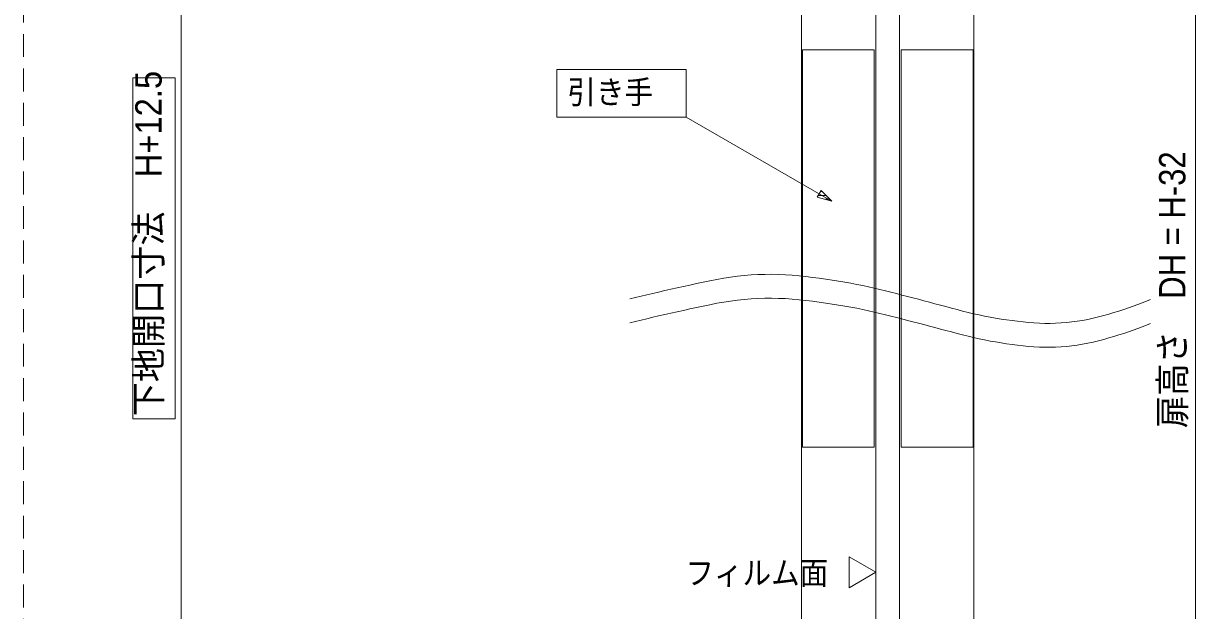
# Model space of a CAD drawing. Units: millimetres, scale not verified. Extents: x -4547 to 4547, y -2284 to 2284.
# Drawn here: x -2851 to -1625, y -1069 to -455 of the extents above; entities that cross this region are included whole.
import ezdxf
from ezdxf.enums import TextEntityAlignment as Align

# ---------------------------------------------------------------- set-up
doc = ezdxf.new("R2010")
doc.units = ezdxf.units.MM
doc.header["$LTSCALE"] = 20
doc.linetypes.add('CHAIN2', pattern=[12, 9, -1, 1, -1])
doc.linetypes.add('DASHED1', pattern=[1.8, 1.2, -0.6])
for name, color, linetype, lineweight in [('0-0_3一般', 7, 'Continuous', 9), ('0-1_2寸法-3', 7, 'Continuous', 9), ('0-2_2寸法-1', 7, 'Continuous', 9)]:
    doc.layers.add(name, color=color, linetype=linetype, lineweight=lineweight)
doc.styles.add('ＭＳ ゴシック', font='')
doc.styles.add('ＭＳ Ｐゴシック', font='')
doc.styles.get('ＭＳ ゴシック').set_extended_font_data('MS Gothic')
doc.styles.get('ＭＳ Ｐゴシック').set_extended_font_data('MS PGothic')

# ---------------------------------------------------------------- blocks, each defined once
blk = doc.blocks.new('グループ-64')
at = {"layer": '0-0_3一般'}
for p, q in [((-13909.6, -9653.8), (-13909.6, -17964.6)), ((-12409.6, -9653.8), (-13909.6, -9653.8)), ((-12409.6, -17964.6), (-12409.6, -9653.8)), ((-11839.6, -9653.8), (-11839.6, -17964.6)), ((-10339.6, -9653.8), (-11839.6, -9653.8)), ((-10339.6, -17964.6), (-10339.6, -9653.8)), ((-13909.6, -17964.6), (-12409.6, -17964.6)), ((-11839.6, -17964.6), (-10339.6, -17964.6))]:
    blk.add_line(p, q, dxfattribs=at)
blk = doc.blocks.new('グループ-69')
at = {"layer": '0-0_3一般'}
for points in [[(-13924.6, -31220), (-10324.6, -31220), (-10324.6, 2260), (-13924.6, 2260)], [(-11874.6, -2140), (-12374.6, -2140), (-12374.6, -27280), (-11874.6, -27280)]]:
    blk.add_lwpolyline(points, close=True, dxfattribs=at)
at = {"layer": '0-0_3一般', "linetype": 'CHAIN2'}
for points in [[(-17516.3, -14862.5), (-17400.4, -14834.1), (-17282.4, -14805.5), (-17162.2, -14776.8), (-17039.8, -14748), (-16915.3, -14719.1), (-16788.6, -14690.1), (-16659.7, -14660.9), (-16528.7, -14631.7), (-16395.5, -14602.3), (-16260.1, -14572.8), (-16122.6, -14543.1), (-15982.9, -14513.4), (-15841, -14483.5), (-15697.7, -14454.7), (-15554.3, -14429.2), (-15410.9, -14407.2), (-15267.6, -14388.7), (-15124.3, -14373.7), (-14981.1, -14362.2), (-14837.9, -14354.2), (-14694.7, -14349.6), (-14551.5, -14348.6), (-14408.3, -14351), (-14265.2, -14356.9), (-14122.2, -14366.3), (-13979.1, -14379.2), (-13836.4, -14395.1), (-13695.7, -14412.3), (-13557.1, -14430.4), (-13420.7, -14449.5), (-13286.3, -14469.6), (-13154.1, -14490.7), (-13024.1, -14512.7), (-12896.1, -14535.7), (-12770.3, -14559.7), (-12646.6, -14584.7), (-12525.1, -14610.6), (-12405.7, -14637.5), (-12288.4, -14665.4)], [(-12288.4, -14665.4), (-12173.1, -14694.2), (-12058.2, -14723.4), (-11943.2, -14752.7), (-11828.2, -14782.2), (-11713, -14811.9), (-11597.9, -14841.7), (-11482.6, -14871.7), (-11367.3, -14901.8), (-11252, -14932.1), (-11136.5, -14962.6), (-11021.1, -14993.3), (-10905.5, -15024.1), (-10789.9, -15055.1), (-10674.2, -15086.2), (-10558.6, -15116.4), (-10443, -15145.1), (-10327.6, -15172.1), (-10212.3, -15197.6), (-10097.1, -15221.5), (-9982, -15243.9), (-9867.1, -15264.7), (-9752.2, -15283.9), (-9637.4, -15301.6), (-9522.8, -15317.7), (-9408.2, -15332.2), (-9293.8, -15345.2), (-9179.5, -15356.6), (-9065.4, -15365.8), (-8951.5, -15371.9), (-8837.9, -15375), (-8724.5, -15375.1), (-8611.4, -15372.1), (-8498.6, -15366.1), (-8386.1, -15357), (-8273.8, -15345), (-8161.7, -15329.8), (-8050, -15311.7), (-7938.5, -15290.5), (-7827.2, -15266.2)], [(-17516.3, -15362.5), (-17400.4, -15334.1), (-17282.4, -15305.5), (-17162.2, -15276.8), (-17039.8, -15248), (-16915.3, -15219.1), (-16788.6, -15190.1), (-16659.7, -15160.9), (-16528.7, -15131.7), (-16395.5, -15102.3), (-16260.1, -15072.8), (-16122.6, -15043.1), (-15982.9, -15013.4), (-15841, -14983.5), (-15697.7, -14954.7), (-15554.3, -14929.2), (-15410.9, -14907.2), (-15267.6, -14888.7), (-15124.3, -14873.7), (-14981.1, -14862.2), (-14837.9, -14854.2), (-14694.7, -14849.6), (-14551.5, -14848.6), (-14408.3, -14851), (-14265.2, -14856.9), (-14122.2, -14866.3), (-13979.1, -14879.2), (-13836.4, -14895.1), (-13695.7, -14912.3), (-13557.1, -14930.4), (-13420.7, -14949.5), (-13286.3, -14969.6), (-13154.1, -14990.7), (-13024.1, -15012.7), (-12896.1, -15035.7), (-12770.3, -15059.7), (-12646.6, -15084.7), (-12525.1, -15110.6), (-12405.7, -15137.5), (-12288.4, -15165.4)], [(-7827.2, -15266.2), (-7716.3, -15238.9), (-7606.1, -15209.3), (-7498, -15178.9), (-7392.2, -15147.8), (-7288.5, -15116.2), (-7187.1, -15083.9), (-7087.8, -15050.9), (-6990.8, -15017.4), (-6895.9, -14983.2), (-6803.3, -14948.4), (-6712.8, -14912.9), (-6624.6, -14876.8), (-6624.6, -14876.8)], [(-12288.4, -15165.4), (-12173.1, -15194.2), (-12058.2, -15223.4), (-11943.2, -15252.7), (-11828.2, -15282.2), (-11713, -15311.9), (-11597.9, -15341.7), (-11482.6, -15371.7), (-11367.3, -15401.8), (-11252, -15432.1), (-11136.5, -15462.6), (-11021.1, -15493.3), (-10905.5, -15524.1), (-10789.9, -15555.1), (-10674.2, -15586.2), (-10558.6, -15616.4), (-10443, -15645.1), (-10327.6, -15672.1), (-10212.3, -15697.6), (-10097.1, -15721.5), (-9982, -15743.9), (-9867.1, -15764.7), (-9752.2, -15783.9), (-9637.4, -15801.6), (-9522.8, -15817.7), (-9408.2, -15832.2), (-9293.8, -15845.2), (-9179.5, -15856.6), (-9065.4, -15865.8), (-8951.5, -15871.9), (-8837.9, -15875), (-8724.5, -15875.1), (-8611.4, -15872.1), (-8498.6, -15866.1), (-8386.1, -15857), (-8273.8, -15845), (-8161.7, -15829.8), (-8050, -15811.7), (-7938.5, -15790.5), (-7827.2, -15766.2)], [(-7827.2, -15766.2), (-7716.3, -15738.9), (-7606.1, -15709.3), (-7498, -15678.9), (-7392.2, -15647.8), (-7288.5, -15616.2), (-7187.1, -15583.9), (-7087.8, -15550.9), (-6990.8, -15517.4), (-6895.9, -15483.2), (-6803.3, -15448.4), (-6712.8, -15412.9), (-6624.6, -15376.8), (-6624.6, -15376.8)]]:
    blk.add_lwpolyline(points, dxfattribs=at)
at = {"layer": '0-0_3一般'}
blk.add_blockref('グループ-64', (0, 0), dxfattribs=at)
blk = doc.blocks.new('グループ-76')
at = {"layer": '0-0_3一般'}
blk.add_blockref('グループ-69', (0, 0), dxfattribs=at)

msp = doc.modelspace()

# ---------------------------------------------------------------- linework, layer by layer
at = {"layer": '0-0_3一般', "linetype": 'DASHED1'}
msp.add_line((-2850.62, 650), (-2850.62, -1800), dxfattribs=at)
at = {"layer": '0-1_2寸法-3'}
for p, q in [((-2005.35, -640.89), (-2157.44, -553.09)), ((-2011.15, -634.89), (-2019.52, -634.89)), ((-2015.01, -630.89), (-2017.12, -630.89)), ((-2015.01, -630.89), (-2017.12, -630.89)), ((-2007.29, -638.89), (-2012.33, -638.89))]:
    msp.add_line(p, q, dxfattribs=at)
for points in [[(-2157.44, -553.09), (-2292.77, -553.09), (-2292.77, -503.09), (-2157.44, -503.09)], [(-2016.31, -629.55), (-2005.35, -640.89), (-2020.51, -636.55)], [(-2016.31, -629.55), (-2005.35, -640.89), (-2020.51, -636.55)], [(-1959.35, -1029.17), (-1987.27, -1013.06), (-1987.27, -1045.29)]]:
    msp.add_lwpolyline(points, close=True, dxfattribs=at)
at = {"layer": '0-2_2寸法-1'}
for p, q in [((-2685.85, 254.24), (-2685.85, -1634.74)), ((-1624.9, -1564.74), (-1624.9, 101.74))]:
    msp.add_line(p, q, dxfattribs=at)
msp.add_lwpolyline([(-2691.85, -868.65), (-2691.85, -511.85), (-2736.29, -511.85), (-2736.29, -868.65)], close=True, dxfattribs=at)

# ---------------------------------------------------------------- block references
at = {"layer": '0-0_3一般', "xscale": 0.05, "yscale": 0.05}
msp.add_blockref('グループ-76', (-1340.62, 0), dxfattribs=at)

# ---------------------------------------------------------------- texts
at = {"layer": '0-1_2寸法-3', "style": 'ＭＳ ゴシック', "width": 0.9}
for s, p in [('引き手', (-2281.81, -546.25)), ('フィルム面', (-2158.37, -1049.31))]:
    msp.add_text(s, height=24.34, dxfattribs=at).set_placement(p, align=Align.BOTTOM_LEFT)
at = {"layer": '0-2_2寸法-1', "style": 'ＭＳ Ｐゴシック'}
for s, width, p in [('下地開口寸法\u3000H+12.5', 0.95, (-2697.82, -866.04)), ('扉高さ\u3000DH = H-32', 0.9, (-1627.24, -878.39))]:
    msp.add_text(s, height=27.57, rotation=90, dxfattribs=dict(at, width=width)).set_placement(p, align=Align.BOTTOM_LEFT)

doc.saveas('drawing.dxf')
